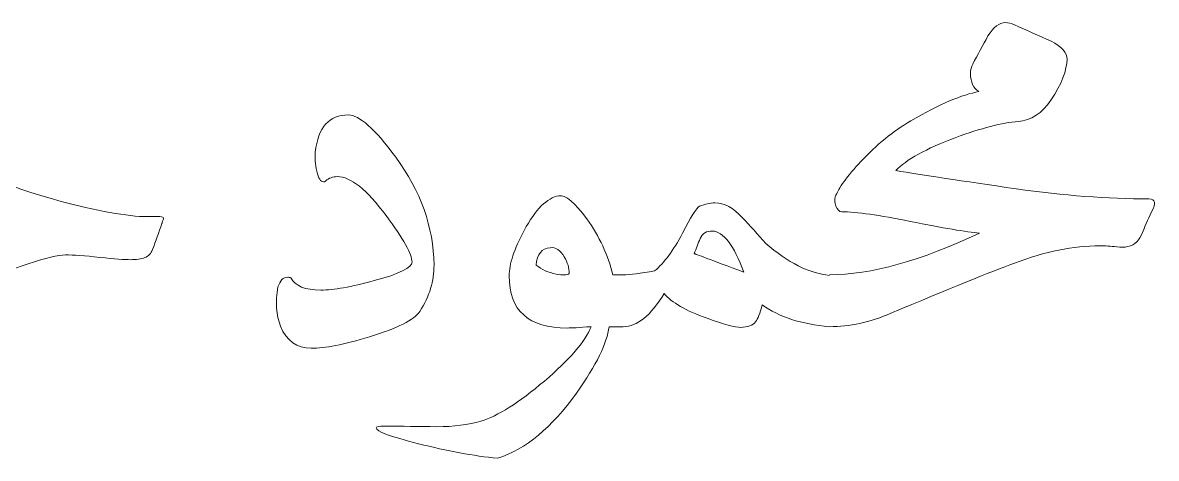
# Model space of a CAD drawing. Header units: millimetres. Extents: x -294 to -67, y -339 to 1001.
# Drawn here: x -80.157 to -79.182, y -21.617 to -21.242 of the extents above; entities that cross this region are included whole.
import ezdxf

# ---------------------------------------------------------------- set-up
doc = ezdxf.new("R2010")
doc.units = ezdxf.units.MM
doc.header["$LTSCALE"] = 500
doc.header["$MEASUREMENT"] = 0
doc.layers.add('Dim', color=142, linetype='Continuous', lineweight=0)
doc.layers.add('UG-Khartosha', color=11, linetype='Continuous', lineweight=20)

# ---------------------------------------------------------------- blocks, each defined once
blk = doc.blocks.new('fghty')
at = {"layer": 'UG-Khartosha'}
for points, knots in [([(-276.1344, -80.7615), (-276.1295, -80.7536), (-276.1242, -80.7496), (-276.1186, -80.7496), (-276.1186, -80.7496), (-276.1161, -80.7496), (-276.1135, -80.7503), (-276.1106, -80.7516)], [0.63333333, 0.63333333, 0.63333333, 0.63333333, 0.66666667, 0.66666667, 0.66666667, 0.66666668, 0.7, 0.7, 0.7, 0.7]), ([(-276.0773, -80.7663), (-276.0679, -80.7714), (-276.0631, -80.7767), (-276.0631, -80.7824), (-276.0631, -80.7824), (-276.0631, -80.7926), (-276.068, -80.8049), (-276.0776, -80.8195)], [0.73333333, 0.73333333, 0.73333333, 0.73333333, 0.76666667, 0.76666667, 0.76666667, 0.76666668, 0.8, 0.8, 0.8, 0.8]), ([(-276.1426, -80.8118), (-276.1476, -80.8088), (-276.1502, -80.8034), (-276.1502, -80.7954), (-276.1502, -80.7954), (-276.1502, -80.7921), (-276.1496, -80.7892), (-276.1482, -80.787)], [0.53333333, 0.53333333, 0.53333333, 0.53333333, 0.56666667, 0.56666667, 0.56666667, 0.56666668, 0.6, 0.6, 0.6, 0.6]), ([(-276.7414, -80.8663), (-276.739, -80.844), (-276.729, -80.8328), (-276.7115, -80.8328), (-276.7115, -80.8328), (-276.7019, -80.8328), (-276.6877, -80.8454), (-276.6688, -80.8709)], [0.8421053, 0.8421053, 0.8421053, 0.8421053, 0.8947368, 0.8947368, 0.8947368, 0.8947369, 0.9473684, 0.9473684, 0.9473684, 0.9473684]), ([(-276.7321, -80.8924), (-276.7328, -80.893), (-276.7335, -80.8931), (-276.7341, -80.8931), (-276.7341, -80.8931), (-276.7366, -80.8931), (-276.7385, -80.89), (-276.7401, -80.8836)], [0.6842105, 0.6842105, 0.6842105, 0.6842105, 0.7368421, 0.7368421, 0.7368421, 0.7368421, 0.7894737, 0.7894737, 0.7894737, 0.7894737]), ([(-276.6776, -80.9234), (-276.6949, -80.9001), (-276.7096, -80.8884), (-276.7216, -80.8884), (-276.7216, -80.8884), (-276.7256, -80.8884), (-276.7291, -80.8897), (-276.7321, -80.8924)], [0.5789474, 0.5789474, 0.5789474, 0.5789474, 0.6315789, 0.6315789, 0.6315789, 0.631579, 0.6842105, 0.6842105, 0.6842105, 0.6842105]), ([(-276.109, -80.8994), (-276.0662, -80.9054), (-276.0262, -80.9085), (-275.9892, -80.9085), (-275.9892, -80.9085), (-275.9833, -80.9085), (-275.9825, -80.9123), (-275.9868, -80.9201)], [0.93333333, 0.93333333, 0.93333333, 0.93333333, 0.96666667, 0.96666667, 0.96666667, 0.96666668, 1, 1, 1, 1]), ([(-276.3947, -80.915), (-276.3895, -80.9131), (-276.385, -80.9121), (-276.3809, -80.9121), (-276.3809, -80.9121), (-276.3724, -80.9121), (-276.3642, -80.9165), (-276.3563, -80.9252)], [0.6666667, 0.6666667, 0.6666667, 0.6666667, 0.7333333, 0.7333333, 0.7333333, 0.7333333, 0.8, 0.8, 0.8, 0.8]), ([(-276.6884, -80.9822), (-276.6655, -80.9762), (-276.6541, -80.9705), (-276.6541, -80.9653), (-276.6541, -80.9653), (-276.6541, -80.9585), (-276.6619, -80.9446), (-276.6776, -80.9234)], [0.4736842, 0.4736842, 0.4736842, 0.4736842, 0.5263158, 0.5263158, 0.5263158, 0.5263158, 0.5789474, 0.5789474, 0.5789474, 0.5789474]), ([(-276.4925, -81.0237), (-276.5033, -81.0245), (-276.5104, -81.0249), (-276.514, -81.0249), (-276.514, -81.0249), (-276.549, -81.0249), (-276.5665, -81.0093), (-276.5665, -80.9779), (-276.5665, -80.9779), (-276.5665, -80.9674), (-276.562, -80.9537), (-276.5529, -80.937)], [0.5555556, 0.5555556, 0.5555556, 0.5555556, 0.6111111, 0.6111111, 0.6111111, 0.6111111, 0.6666667, 0.6666667, 0.6666667, 0.6666667, 0.7222222, 0.7222222, 0.7222222, 0.7222222]), ([(-276.0182, -80.9517), (-276.0237, -80.9511), (-276.0288, -80.9508), (-276.0335, -80.9508), (-276.0335, -80.9508), (-276.0571, -80.9508), (-276.0827, -80.956), (-276.1106, -80.9664)], [0.1, 0.1, 0.1, 0.1, 0.13333333, 0.13333333, 0.13333333, 0.13333334, 0.16666667, 0.16666667, 0.16666667, 0.16666667]), ([(-276.936, -80.9612), (-276.9494, -80.9597), (-276.9597, -80.959), (-276.9668, -80.959), (-276.9668, -80.959), (-276.9798, -80.959), (-277.0118, -80.9698), (-277.0627, -80.9914)], [0.16, 0.16, 0.16, 0.16, 0.2, 0.2, 0.2, 0.20000001, 0.24, 0.24, 0.24, 0.24]), ([(-276.8952, -80.9614), (-276.8985, -80.9627), (-276.9029, -80.9633), (-276.9084, -80.9633), (-276.9084, -80.9633), (-276.9133, -80.9633), (-276.9224, -80.9626), (-276.936, -80.9612)], [0.08, 0.08, 0.08, 0.08, 0.12, 0.12, 0.12, 0.12000001, 0.16, 0.16, 0.16, 0.16]), ([(-276.7751, -80.9879), (-276.7733, -80.982), (-276.7704, -80.9791), (-276.7663, -80.9791), (-276.7663, -80.9791), (-276.7653, -80.9791), (-276.7645, -80.9793), (-276.7635, -80.9797)], [0.2631579, 0.2631579, 0.2631579, 0.2631579, 0.3157895, 0.3157895, 0.3157895, 0.3157895, 0.3684211, 0.3684211, 0.3684211, 0.3684211]), ([(-276.7635, -80.9797), (-276.7595, -80.987), (-276.7505, -80.9907), (-276.7364, -80.9907), (-276.7364, -80.9907), (-276.725, -80.9907), (-276.709, -80.9879), (-276.6884, -80.9822)], [0.3684211, 0.3684211, 0.3684211, 0.3684211, 0.4210526, 0.4210526, 0.4210526, 0.4210526, 0.4736842, 0.4736842, 0.4736842, 0.4736842]), ([(-276.3441, -81.0192), (-276.3467, -81.0226), (-276.3512, -81.0243), (-276.3576, -81.0243), (-276.3576, -81.0243), (-276.3625, -81.0243), (-276.3727, -81.0216), (-276.3879, -81.0161)], [0.1333333, 0.1333333, 0.1333333, 0.1333333, 0.2, 0.2, 0.2, 0.2, 0.2666667, 0.2666667, 0.2666667, 0.2666667]), ([(-276.6925, -81.0328), (-276.7156, -81.0398), (-276.733, -81.0432), (-276.7451, -81.0432), (-276.7451, -81.0432), (-276.7581, -81.0432), (-276.7674, -81.0366), (-276.7728, -81.0232)], [0.1052632, 0.1052632, 0.1052632, 0.1052632, 0.1578947, 0.1578947, 0.1578947, 0.1578947, 0.2105263, 0.2105263, 0.2105263, 0.2105263]), ([(-276.6484, -81.1292), (-276.6739, -81.1227), (-276.6866, -81.1181), (-276.6866, -81.115), (-276.6866, -81.115), (-276.6866, -81.1139), (-276.6841, -81.1134), (-276.679, -81.1134)], [0.2222222, 0.2222222, 0.2222222, 0.2222222, 0.2777778, 0.2777778, 0.2777778, 0.2777778, 0.3333333, 0.3333333, 0.3333333, 0.3333333])]:
    blk.add_open_spline(points, degree=3, knots=knots, dxfattribs=at)
for points in [[(-276.1106, -80.7516), (-276.0995, -80.7565), (-276.0884, -80.7614), (-276.0773, -80.7663)], [(-276.1482, -80.787), (-276.1437, -80.7785), (-276.139, -80.77), (-276.1344, -80.7615)], [(-276.2039, -80.8381), (-276.1779, -80.823), (-276.1575, -80.8143), (-276.1426, -80.8118)], [(-276.0776, -80.8195), (-276.0855, -80.8313), (-276.0954, -80.8377), (-276.1072, -80.8387)], [(-276.2491, -80.8748), (-276.235, -80.8596), (-276.2199, -80.8473), (-276.2039, -80.8381)], [(-276.1072, -80.8387), (-276.1216, -80.8398), (-276.1405, -80.8447), (-276.164, -80.8533)], [(-276.164, -80.8533), (-276.1903, -80.8632), (-276.2081, -80.873), (-276.2177, -80.883)], [(-276.7401, -80.8836), (-276.7415, -80.8771), (-276.742, -80.8714), (-276.7414, -80.8663)], [(-276.6688, -80.8709), (-276.6462, -80.9015), (-276.6347, -80.934), (-276.6343, -80.9681)], [(-276.2722, -80.9067), (-276.2693, -80.8986), (-276.2615, -80.888), (-276.2491, -80.8748)], [(-276.2177, -80.883), (-276.194, -80.8868), (-276.1578, -80.8923), (-276.109, -80.8994)], [(-277.0339, -80.8884), (-277.0178, -80.8967), (-276.9936, -80.905), (-276.9612, -80.9132)], [(-276.5529, -80.937), (-276.5428, -80.9179), (-276.5323, -80.9075), (-276.5216, -80.9056)], [(-276.5216, -80.9056), (-276.5158, -80.9047), (-276.5074, -80.9117), (-276.4964, -80.9265)], [(-276.2716, -80.915), (-276.2728, -80.9116), (-276.273, -80.9089), (-276.2722, -80.9067)], [(-276.9612, -80.9132), (-276.9273, -80.9217), (-276.9023, -80.9254), (-276.8863, -80.9243)], [(-276.4102, -80.9395), (-276.4027, -80.9251), (-276.3974, -80.9169), (-276.3947, -80.915)], [(-276.2664, -80.9201), (-276.2686, -80.9201), (-276.2703, -80.9183), (-276.2716, -80.915)], [(-276.8863, -80.9243), (-276.8825, -80.9241), (-276.8802, -80.9243), (-276.8792, -80.9249)], [(-276.8787, -80.9274), (-276.8794, -80.9292), (-276.8798, -80.9304), (-276.8798, -80.9308)], [(-276.8792, -80.9249), (-276.8783, -80.9254), (-276.8781, -80.9262), (-276.8787, -80.9274)], [(-276.4964, -80.9265), (-276.4851, -80.9423), (-276.4773, -80.9591), (-276.473, -80.9769)], [(-276.3563, -80.9252), (-276.349, -80.9329), (-276.342, -80.9407), (-276.335, -80.9486)], [(-276.2047, -80.9288), (-276.2324, -80.9231), (-276.253, -80.9203), (-276.2664, -80.9201)], [(-275.9868, -80.9201), (-275.99, -80.9272), (-275.9932, -80.9343), (-275.9962, -80.9415)], [(-276.8798, -80.9308), (-276.8826, -80.9387), (-276.8855, -80.9465), (-276.8883, -80.9542)], [(-276.3831, -80.9375), (-276.3886, -80.9373), (-276.3922, -80.9395), (-276.3941, -80.9442)], [(-276.3548, -80.9746), (-276.3637, -80.9502), (-276.3731, -80.9379), (-276.3831, -80.9375)], [(-276.142, -80.9393), (-276.1539, -80.9383), (-276.1748, -80.9348), (-276.2047, -80.9288)], [(-276.4353, -80.9735), (-276.4265, -80.9661), (-276.4181, -80.9548), (-276.4102, -80.9395)], [(-276.3941, -80.9442), (-276.396, -80.9488), (-276.3977, -80.9533), (-276.3995, -80.9579)], [(-276.2774, -80.9769), (-276.24, -80.9769), (-276.195, -80.9643), (-276.142, -80.9393)], [(-275.9962, -80.9415), (-275.999, -80.9475), (-276.0038, -80.951), (-276.0106, -80.952)], [(-276.8883, -80.9542), (-276.8896, -80.9578), (-276.892, -80.9602), (-276.8952, -80.9614)], [(-276.5295, -80.9526), (-276.537, -80.9529), (-276.5413, -80.9581), (-276.5422, -80.9681)], [(-276.5168, -80.9608), (-276.5203, -80.9545), (-276.5246, -80.9518), (-276.5295, -80.9526)], [(-276.3995, -80.9579), (-276.3993, -80.9579), (-276.3844, -80.9635), (-276.3548, -80.9746)], [(-276.335, -80.9486), (-276.3151, -80.9659), (-276.2959, -80.9755), (-276.2774, -80.9775)], [(-276.0106, -80.952), (-276.0113, -80.9522), (-276.0139, -80.9521), (-276.0182, -80.9517)], [(-276.6343, -80.9681), (-276.6341, -80.9824), (-276.6384, -80.9964), (-276.6471, -81.0099)], [(-276.5422, -80.9681), (-276.5373, -80.9722), (-276.5313, -80.9749), (-276.5241, -80.9763)], [(-276.5122, -80.9757), (-276.5122, -80.9708), (-276.5138, -80.9658), (-276.5168, -80.9608)], [(-276.1106, -80.9664), (-276.1315, -80.9741), (-276.1689, -80.9893), (-276.2226, -81.0119)], [(-276.5241, -80.9763), (-276.5181, -80.9775), (-276.5142, -80.9773), (-276.5122, -80.9757)], [(-276.473, -80.9769), (-276.473, -80.9769), (-276.4636, -80.9769), (-276.4636, -80.9769)], [(-276.4636, -80.9769), (-276.4574, -80.9769), (-276.448, -80.9757), (-276.4353, -80.9735)], [(-276.7728, -81.0232), (-276.7768, -81.0132), (-276.7775, -81.0015), (-276.7751, -80.9879)], [(-276.4266, -80.9937), (-276.4386, -81.0137), (-276.451, -81.0237), (-276.4636, -81.0237)], [(-276.3879, -81.0161), (-276.4071, -81.0094), (-276.42, -81.0019), (-276.4266, -80.9937)], [(-276.3381, -81.004), (-276.3401, -81.0117), (-276.342, -81.0168), (-276.3441, -81.0192)], [(-276.2774, -81.0237), (-276.3028, -81.0215), (-276.3231, -81.0149), (-276.3381, -81.004)], [(-276.6471, -81.0099), (-276.652, -81.0175), (-276.6671, -81.0251), (-276.6925, -81.0328)], [(-276.2226, -81.0119), (-276.241, -81.0198), (-276.2592, -81.0237), (-276.2774, -81.0237)], [(-276.5347, -81.0727), (-276.5118, -81.0533), (-276.4978, -81.037), (-276.4925, -81.0237)], [(-276.4763, -81.0237), (-276.4781, -81.0384), (-276.4878, -81.0584), (-276.5058, -81.0836)], [(-276.4636, -81.0237), (-276.4636, -81.0237), (-276.4763, -81.0237), (-276.4763, -81.0237)], [(-276.592, -81.1088), (-276.5767, -81.1043), (-276.5577, -81.0922), (-276.5347, -81.0727)], [(-276.5058, -81.0836), (-276.5279, -81.1145), (-276.5516, -81.1342), (-276.5769, -81.1424)], [(-276.6318, -81.1139), (-276.6165, -81.1139), (-276.6033, -81.1122), (-276.592, -81.1088)], [(-276.679, -81.1134), (-276.6634, -81.1135), (-276.6476, -81.1137), (-276.6318, -81.1139)], [(-276.5769, -81.1424), (-276.5985, -81.1402), (-276.6223, -81.1357), (-276.6484, -81.1292)]]:
    blk.add_open_spline(points, degree=3, dxfattribs=at)

msp = doc.modelspace()

# ---------------------------------------------------------------- block references
at = {"layer": 'Dim', "linetype": 'Continuous', "xscale": 0.952857142857144, "yscale": 0.952857142857144, "zscale": 0.952857142857144}
msp.add_blockref('fghty', (183.78946, 55.70052), dxfattribs=at)

doc.saveas('drawing.dxf')
